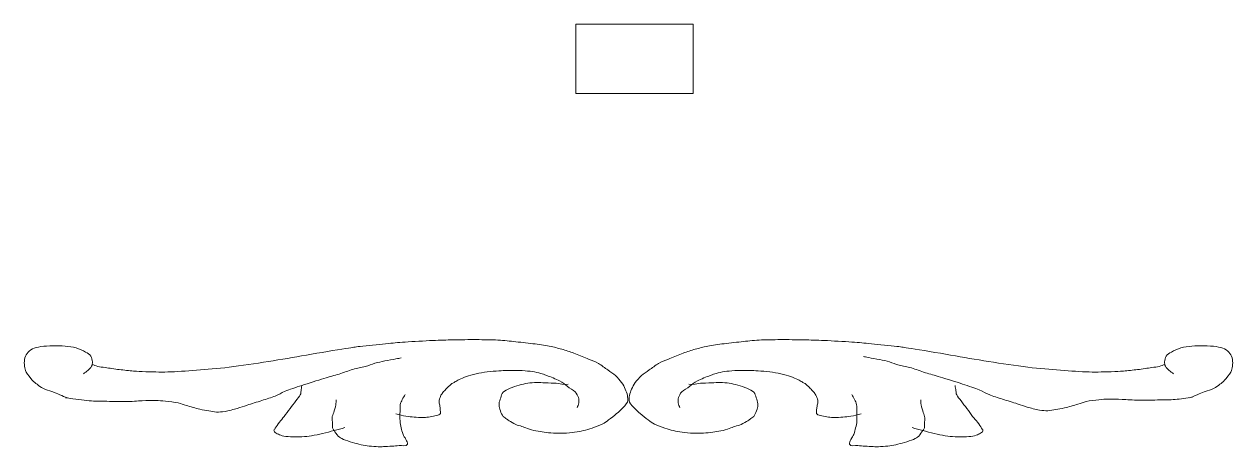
# Model space of a CAD drawing. Header units: millimetres. Extents: x -201 to 216, y -156 to 135.
# Drawn here: x -52.86 to -4.98, y -62.69 to -45.93 of the extents above; entities that cross this region are included whole.
import ezdxf

# ---------------------------------------------------------------- set-up
doc = ezdxf.new("R2010")
doc.units = ezdxf.units.MM
doc.header["$MEASUREMENT"] = 0
doc.layers.add('Camada 1', color=7, linetype='Continuous')

msp = doc.modelspace()

# ---------------------------------------------------------------- linework, layer by layer
at = {"layer": 'Camada 1', "color": 240, "lineweight": 9}
msp.add_lwpolyline([(-31.0019, -48.6843), (-26.3613, -48.6843), (-26.3613, -45.9343), (-31.0019, -45.9343), (-31.0019, -48.6843)], close=True, dxfattribs=at)
at = {"layer": 'Camada 1', "color": 250, "lineweight": 9}
for points, knots in [([(-50.5152, -59.7878), (-50.4559, -59.7448), (-50.3914, -59.7078), (-50.3372, -59.6589), (-50.3372, -59.6589), (-50.283, -59.61), (-50.2216, -59.5538), (-50.1915, -59.4957), (-50.1915, -59.4957), (-50.1613, -59.4375), (-50.1536, -59.383), (-50.159, -59.3152), (-50.159, -59.3152), (-50.1643, -59.2474), (-50.1766, -59.1579), (-50.2235, -59.0918), (-50.2235, -59.0918), (-50.2705, -59.0257), (-50.3358, -58.9835), (-50.4337, -58.9285), (-50.4337, -58.9285), (-50.5317, -58.8736), (-50.6682, -58.8047), (-50.8057, -58.7653), (-50.8057, -58.7653), (-50.9433, -58.7258), (-51.0876, -58.7095), (-51.2425, -58.6965), (-51.2425, -58.6965), (-51.3975, -58.6835), (-51.5685, -58.6851), (-51.7279, -58.6879), (-51.7279, -58.6879), (-51.8874, -58.6908), (-52.0599, -58.6933), (-52.1972, -58.7137), (-52.1972, -58.7137), (-52.3344, -58.7341), (-52.442, -58.7608), (-52.537, -58.8083), (-52.537, -58.8083), (-52.632, -58.8557), (-52.6955, -58.919), (-52.7475, -58.9887), (-52.7475, -58.9887), (-52.7995, -59.0584), (-52.8284, -59.1357), (-52.8447, -59.2207), (-52.8447, -59.2207), (-52.8611, -59.3056), (-52.8557, -59.4109), (-52.8449, -59.4957), (-52.8449, -59.4957), (-52.8342, -59.5803), (-52.8319, -59.6353), (-52.7804, -59.7276), (-52.7804, -59.7276), (-52.7289, -59.8199), (-52.6109, -59.9651), (-52.5379, -60.0456), (-52.5379, -60.0456), (-52.4649, -60.126), (-52.4167, -60.153), (-52.3439, -60.2088), (-52.3439, -60.2088), (-52.2711, -60.2646), (-52.2053, -60.3297), (-52.1013, -60.3807), (-52.1013, -60.3807), (-51.9974, -60.4315), (-51.8884, -60.4478), (-51.7293, -60.5096), (-51.7293, -60.5096), (-51.5702, -60.5714), (-51.3414, -60.6706), (-51.1475, -60.7512)], [0, 0, 0, 0, 0.05, 0.05, 0.05, 0.05, 0.1, 0.1, 0.1, 0.1, 0.15, 0.15, 0.15, 0.15, 0.2, 0.2, 0.2, 0.2, 0.25, 0.25, 0.25, 0.25, 0.3, 0.3, 0.3, 0.3, 0.35, 0.35, 0.35, 0.35, 0.4, 0.4, 0.4, 0.4, 0.45, 0.45, 0.45, 0.45, 0.5, 0.5, 0.5, 0.5, 0.55, 0.55, 0.55, 0.55, 0.6, 0.6, 0.6, 0.6, 0.65, 0.65, 0.65, 0.65, 0.7, 0.7, 0.7, 0.7, 0.75, 0.75, 0.75, 0.75, 0.8, 0.8, 0.8, 0.8, 0.85, 0.85, 0.85, 0.85, 0.9, 0.9, 0.9, 0.9, 1, 1, 1, 1]), ([(-31.3101, -60.2002), (-31.4124, -60.2407), (-31.7065, -60.1687), (-31.7793, -60.1658), (-31.7793, -60.1658), (-31.8521, -60.163), (-32.0867, -60.153), (-32.2162, -60.1486), (-32.2162, -60.1486), (-32.3456, -60.1444), (-32.4395, -60.1372), (-32.5559, -60.1401), (-32.5559, -60.1401), (-32.6724, -60.1429), (-32.7949, -60.1485), (-32.9119, -60.1658), (-32.9119, -60.1658), (-33.0289, -60.1832), (-33.1354, -60.2101), (-33.2518, -60.2432), (-33.2518, -60.2432), (-33.3681, -60.2762), (-33.5016, -60.3158), (-33.6078, -60.3635), (-33.6078, -60.3635), (-33.714, -60.4112), (-33.819, -60.4618), (-33.883, -60.5268), (-33.883, -60.5268), (-33.947, -60.5917), (-33.9532, -60.6656), (-33.9802, -60.7415), (-33.9802, -60.7415), (-34.0072, -60.8175), (-34.0396, -60.9058), (-34.0451, -60.9821), (-34.0451, -60.9821), (-34.0506, -61.0585), (-34.0344, -61.1209), (-34.0129, -61.1969), (-34.0129, -61.1969), (-33.9914, -61.273), (-33.9564, -61.3749), (-33.916, -61.4375), (-33.916, -61.4375), (-33.8756, -61.5002), (-33.818, -61.5329), (-33.7731, -61.5684), (-33.7731, -61.5684), (-33.7282, -61.604), (-33.7116, -61.6123), (-33.6474, -61.6504), (-33.6474, -61.6504), (-33.5832, -61.6886), (-33.4731, -61.7591), (-33.3879, -61.7971), (-33.3879, -61.7971), (-33.3027, -61.8353), (-33.2191, -61.8496), (-33.1406, -61.877), (-33.1406, -61.877), (-33.0622, -61.9044), (-33.0104, -61.9316), (-32.9176, -61.9612), (-32.9176, -61.9612), (-32.8249, -61.9907), (-32.6951, -62.0296), (-32.5851, -62.0537), (-32.5851, -62.0537), (-32.4751, -62.0779), (-32.3758, -62.0911), (-32.2607, -62.1056), (-32.2607, -62.1056), (-32.1457, -62.1199), (-32.0259, -62.1336), (-31.8958, -62.14), (-31.8958, -62.14), (-31.7656, -62.1465), (-31.6232, -62.1494), (-31.482, -62.1444), (-31.482, -62.1444), (-31.341, -62.1394), (-31.1824, -62.1265), (-31.0521, -62.1099), (-31.0521, -62.1099), (-30.9218, -62.0933), (-30.8186, -62.0726), (-30.7033, -62.0452), (-30.7033, -62.0452), (-30.588, -62.0177), (-30.4872, -61.9891), (-30.3626, -61.9459), (-30.3626, -61.9459), (-30.2379, -61.9026), (-30.0672, -61.8405), (-29.9568, -61.7862), (-29.9568, -61.7862), (-29.8465, -61.7319), (-29.8001, -61.6921), (-29.7053, -61.6222), (-29.7053, -61.6222), (-29.6105, -61.5524), (-29.474, -61.4396), (-29.3887, -61.3676), (-29.3887, -61.3676), (-29.3035, -61.2957), (-29.2648, -61.2665), (-29.194, -61.1907), (-29.194, -61.1907), (-29.1232, -61.1149), (-29.0037, -61.0059), (-28.9646, -60.9134), (-28.9646, -60.9134), (-28.9255, -60.8208), (-28.9509, -60.7318), (-28.9644, -60.647), (-28.9644, -60.647), (-28.9779, -60.5622), (-29.0074, -60.491), (-29.0451, -60.4064), (-29.0451, -60.4064), (-29.0829, -60.3218), (-29.1257, -60.2305), (-29.1905, -60.1401), (-29.1905, -60.1401), (-29.2554, -60.0496), (-29.341, -59.9485), (-29.433, -59.8651), (-29.433, -59.8651), (-29.525, -59.7817), (-29.6271, -59.7219), (-29.7403, -59.6417), (-29.7403, -59.6417), (-29.8535, -59.5615), (-29.9848, -59.456), (-30.1122, -59.384), (-30.1122, -59.384), (-30.2397, -59.3119), (-30.3494, -59.2765), (-30.5004, -59.2121), (-30.5004, -59.2121), (-30.6514, -59.1476), (-30.8507, -59.0603), (-31.018, -58.9973), (-31.018, -58.9973), (-31.1853, -58.9342), (-31.3412, -58.8813), (-31.5033, -58.834), (-31.5033, -58.834), (-31.6653, -58.7867), (-31.8021, -58.751), (-31.9886, -58.7137), (-31.9886, -58.7137), (-32.175, -58.6764), (-32.3874, -58.6421), (-32.6195, -58.6106), (-32.6195, -58.6106), (-32.8516, -58.5791), (-33.1345, -58.5505), (-33.3799, -58.5247), (-33.3799, -58.5247), (-33.6253, -58.4989), (-33.8296, -58.4703), (-34.0918, -58.456), (-34.0918, -58.456), (-34.3539, -58.4416), (-34.6552, -58.4402), (-34.9493, -58.4388), (-34.9493, -58.4388), (-35.2433, -58.4374), (-35.5667, -58.4416), (-35.8554, -58.4473), (-35.8554, -58.4473), (-36.1439, -58.4531), (-36.3623, -58.4588), (-36.6805, -58.4731), (-36.6805, -58.4731), (-36.9988, -58.4875), (-37.4544, -58.5118), (-37.7646, -58.5333), (-37.7646, -58.5333), (-38.0748, -58.5548), (-38.2447, -58.5734), (-38.5413, -58.602), (-38.5413, -58.602), (-38.838, -58.6307), (-39.28, -58.6736), (-39.5445, -58.7051), (-39.5445, -58.7051), (-39.809, -58.7366), (-39.7711, -58.7337), (-40.1271, -58.7911), (-40.1271, -58.7911), (-40.4831, -58.8483), (-41.1708, -58.9629), (-41.6805, -59.0488), (-41.6805, -59.0488), (-42.1903, -59.1347), (-42.6756, -59.2264), (-43.1854, -59.3066), (-43.1854, -59.3066), (-43.6953, -59.3868), (-44.2637, -59.4726), (-44.7389, -59.53), (-44.7389, -59.53), (-45.214, -59.5873), (-45.6287, -59.6188), (-46.0334, -59.6503), (-46.0334, -59.6503), (-46.438, -59.6818), (-46.8309, -59.709), (-47.166, -59.719), (-47.166, -59.719), (-47.5011, -59.729), (-47.813, -59.7161), (-48.0397, -59.7104), (-48.0397, -59.7104), (-48.2664, -59.7048), (-48.3496, -59.699), (-48.5251, -59.6846), (-48.5251, -59.6846), (-48.7005, -59.6703), (-48.9052, -59.6474), (-49.0913, -59.6246), (-49.0913, -59.6246), (-49.2774, -59.6016), (-49.4985, -59.5672), (-49.6414, -59.5472), (-49.6414, -59.5472), (-49.7843, -59.5272), (-49.8577, -59.5284), (-49.9488, -59.5042), (-49.9488, -59.5042), (-50.0398, -59.4801), (-50.0997, -59.4383), (-50.1752, -59.4054)], [0, 0, 0, 0, 0.0166667, 0.0166667, 0.0166667, 0.0166667, 0.0333333, 0.0333333, 0.0333333, 0.0333333, 0.05, 0.05, 0.05, 0.05, 0.0666667, 0.0666667, 0.0666667, 0.0666667, 0.0833333, 0.0833333, 0.0833333, 0.0833333, 0.1, 0.1, 0.1, 0.1, 0.1166667, 0.1166667, 0.1166667, 0.1166667, 0.1333333, 0.1333333, 0.1333333, 0.1333333, 0.15, 0.15, 0.15, 0.15, 0.1666667, 0.1666667, 0.1666667, 0.1666667, 0.1833333, 0.1833333, 0.1833333, 0.1833333, 0.2, 0.2, 0.2, 0.2, 0.2166667, 0.2166667, 0.2166667, 0.2166667, 0.2333333, 0.2333333, 0.2333333, 0.2333333, 0.25, 0.25, 0.25, 0.25, 0.2666667, 0.2666667, 0.2666667, 0.2666667, 0.2833333, 0.2833333, 0.2833333, 0.2833333, 0.3, 0.3, 0.3, 0.3, 0.3166667, 0.3166667, 0.3166667, 0.3166667, 0.3333333, 0.3333333, 0.3333333, 0.3333333, 0.35, 0.35, 0.35, 0.35, 0.3666667, 0.3666667, 0.3666667, 0.3666667, 0.3833333, 0.3833333, 0.3833333, 0.3833333, 0.4, 0.4, 0.4, 0.4, 0.4166667, 0.4166667, 0.4166667, 0.4166667, 0.4333333, 0.4333333, 0.4333333, 0.4333333, 0.45, 0.45, 0.45, 0.45, 0.4666667, 0.4666667, 0.4666667, 0.4666667, 0.4833333, 0.4833333, 0.4833333, 0.4833333, 0.5, 0.5, 0.5, 0.5, 0.5166667, 0.5166667, 0.5166667, 0.5166667, 0.5333333, 0.5333333, 0.5333333, 0.5333333, 0.55, 0.55, 0.55, 0.55, 0.5666667, 0.5666667, 0.5666667, 0.5666667, 0.5833333, 0.5833333, 0.5833333, 0.5833333, 0.6, 0.6, 0.6, 0.6, 0.6166667, 0.6166667, 0.6166667, 0.6166667, 0.6333333, 0.6333333, 0.6333333, 0.6333333, 0.65, 0.65, 0.65, 0.65, 0.6666667, 0.6666667, 0.6666667, 0.6666667, 0.6833333, 0.6833333, 0.6833333, 0.6833333, 0.7, 0.7, 0.7, 0.7, 0.7166667, 0.7166667, 0.7166667, 0.7166667, 0.7333333, 0.7333333, 0.7333333, 0.7333333, 0.75, 0.75, 0.75, 0.75, 0.7666667, 0.7666667, 0.7666667, 0.7666667, 0.7833333, 0.7833333, 0.7833333, 0.7833333, 0.8, 0.8, 0.8, 0.8, 0.8166667, 0.8166667, 0.8166667, 0.8166667, 0.8333333, 0.8333333, 0.8333333, 0.8333333, 0.85, 0.85, 0.85, 0.85, 0.8666667, 0.8666667, 0.8666667, 0.8666667, 0.8833333, 0.8833333, 0.8833333, 0.8833333, 0.9, 0.9, 0.9, 0.9, 0.9166667, 0.9166667, 0.9166667, 0.9166667, 0.9333333, 0.9333333, 0.9333333, 0.9333333, 0.95, 0.95, 0.95, 0.95, 0.9666667, 0.9666667, 0.9666667, 0.9666667, 1, 1, 1, 1]), ([(-26.5294, -60.2002), (-26.4272, -60.2407), (-26.133, -60.1687), (-26.0601, -60.1658), (-26.0601, -60.1658), (-25.9873, -60.163), (-25.7527, -60.153), (-25.6233, -60.1486), (-25.6233, -60.1486), (-25.4938, -60.1444), (-25.3999, -60.1372), (-25.2835, -60.1401), (-25.2835, -60.1401), (-25.1671, -60.1429), (-25.0446, -60.1485), (-24.9275, -60.1658), (-24.9275, -60.1658), (-24.8106, -60.1832), (-24.7041, -60.2101), (-24.5878, -60.2432), (-24.5878, -60.2432), (-24.4716, -60.2762), (-24.3381, -60.3158), (-24.232, -60.3635), (-24.232, -60.3635), (-24.1259, -60.4112), (-24.0209, -60.4618), (-23.957, -60.5268), (-23.957, -60.5268), (-23.8931, -60.5917), (-23.887, -60.6656), (-23.8601, -60.7415), (-23.8601, -60.7415), (-23.8332, -60.8175), (-23.8009, -60.9058), (-23.7956, -60.9821), (-23.7956, -60.9821), (-23.7903, -61.0585), (-23.8065, -61.1209), (-23.8281, -61.1969), (-23.8281, -61.1969), (-23.8497, -61.273), (-23.8849, -61.3749), (-23.9254, -61.4375), (-23.9254, -61.4375), (-23.9659, -61.5002), (-24.0235, -61.5329), (-24.0685, -61.5684), (-24.0685, -61.5684), (-24.1134, -61.604), (-24.13, -61.6123), (-24.1943, -61.6504), (-24.1943, -61.6504), (-24.2586, -61.6886), (-24.3687, -61.7591), (-24.454, -61.7971), (-24.454, -61.7971), (-24.5392, -61.8353), (-24.6229, -61.8496), (-24.7014, -61.877), (-24.7014, -61.877), (-24.7799, -61.9044), (-24.8317, -61.9316), (-24.9245, -61.9612), (-24.9245, -61.9612), (-25.0173, -61.9907), (-25.1472, -62.0296), (-25.2572, -62.0537), (-25.2572, -62.0537), (-25.3672, -62.0779), (-25.4666, -62.0911), (-25.5816, -62.1056), (-25.5816, -62.1056), (-25.6967, -62.1199), (-25.8165, -62.1336), (-25.9467, -62.14), (-25.9467, -62.14), (-26.0769, -62.1465), (-26.2193, -62.1494), (-26.3604, -62.1444), (-26.3604, -62.1444), (-26.5015, -62.1394), (-26.66, -62.1265), (-26.7903, -62.1099), (-26.7903, -62.1099), (-26.9206, -62.0933), (-27.0237, -62.0726), (-27.139, -62.0452), (-27.139, -62.0452), (-27.2543, -62.0177), (-27.355, -61.9891), (-27.4796, -61.9459), (-27.4796, -61.9459), (-27.6042, -61.9026), (-27.7748, -61.8405), (-27.8851, -61.7862), (-27.8851, -61.7862), (-27.9954, -61.7319), (-28.0417, -61.6921), (-28.1364, -61.6222), (-28.1364, -61.6222), (-28.231, -61.5524), (-28.3674, -61.4396), (-28.4525, -61.3676), (-28.4525, -61.3676), (-28.5377, -61.2957), (-28.5764, -61.2665), (-28.647, -61.1907), (-28.647, -61.1907), (-28.7177, -61.1149), (-28.8371, -61.0059), (-28.876, -60.9134), (-28.876, -60.9134), (-28.9149, -60.8208), (-28.8894, -60.7318), (-28.8758, -60.647), (-28.8758, -60.647), (-28.8622, -60.5622), (-28.8326, -60.491), (-28.7947, -60.4064), (-28.7947, -60.4064), (-28.7569, -60.3218), (-28.7139, -60.2305), (-28.6489, -60.1401), (-28.6489, -60.1401), (-28.5839, -60.0496), (-28.4981, -59.9485), (-28.406, -59.8651), (-28.406, -59.8651), (-28.3139, -59.7817), (-28.2117, -59.7219), (-28.0984, -59.6417), (-28.0984, -59.6417), (-27.9851, -59.5615), (-27.8536, -59.456), (-27.7261, -59.384), (-27.7261, -59.384), (-27.5985, -59.3119), (-27.4887, -59.2765), (-27.3376, -59.2121), (-27.3376, -59.2121), (-27.1866, -59.1476), (-26.9872, -59.0603), (-26.8197, -58.9973), (-26.8197, -58.9973), (-26.6523, -58.9342), (-26.4963, -58.8813), (-26.3342, -58.834), (-26.3342, -58.834), (-26.1721, -58.7867), (-26.0352, -58.751), (-25.8487, -58.7137), (-25.8487, -58.7137), (-25.6622, -58.6764), (-25.4498, -58.6421), (-25.2176, -58.6106), (-25.2176, -58.6106), (-24.9855, -58.5791), (-24.7025, -58.5505), (-24.4571, -58.5247), (-24.4571, -58.5247), (-24.2117, -58.4989), (-24.0074, -58.4703), (-23.7452, -58.456), (-23.7452, -58.456), (-23.4829, -58.4416), (-23.1816, -58.4402), (-22.8876, -58.4388), (-22.8876, -58.4388), (-22.5936, -58.4374), (-22.2701, -58.4416), (-21.9815, -58.4473), (-21.9815, -58.4473), (-21.6929, -58.4531), (-21.4746, -58.4588), (-21.1564, -58.4731), (-21.1564, -58.4731), (-20.8381, -58.4875), (-20.3826, -58.5118), (-20.0724, -58.5333), (-20.0724, -58.5333), (-19.7622, -58.5548), (-19.5924, -58.5734), (-19.2958, -58.602), (-19.2958, -58.602), (-18.9992, -58.6307), (-18.5572, -58.6736), (-18.2927, -58.7051), (-18.2927, -58.7051), (-18.0283, -58.7366), (-18.0662, -58.7337), (-17.7103, -58.7911), (-17.7103, -58.7911), (-17.3544, -58.8483), (-16.6668, -58.9629), (-16.1572, -59.0488), (-16.1572, -59.0488), (-15.6477, -59.1347), (-15.1624, -59.2264), (-14.6527, -59.3066), (-14.6527, -59.3066), (-14.143, -59.3868), (-13.5747, -59.4726), (-13.0996, -59.53), (-13.0996, -59.53), (-12.6246, -59.5873), (-12.2099, -59.6188), (-11.8053, -59.6503), (-11.8053, -59.6503), (-11.4007, -59.6818), (-11.0079, -59.709), (-10.6728, -59.719), (-10.6728, -59.719), (-10.3377, -59.729), (-10.0257, -59.7161), (-9.7991, -59.7104), (-9.7991, -59.7104), (-9.5724, -59.7048), (-9.4892, -59.699), (-9.3137, -59.6846), (-9.3137, -59.6846), (-9.1382, -59.6703), (-8.9335, -59.6474), (-8.7473, -59.6246), (-8.7473, -59.6246), (-8.5612, -59.6016), (-8.3401, -59.5672), (-8.1972, -59.5472), (-8.1972, -59.5472), (-8.0542, -59.5272), (-7.9808, -59.5284), (-7.8897, -59.5042), (-7.8897, -59.5042), (-7.7986, -59.4801), (-7.7386, -59.4383), (-7.6631, -59.4054)], [0, 0, 0, 0, 0.0166667, 0.0166667, 0.0166667, 0.0166667, 0.0333333, 0.0333333, 0.0333333, 0.0333333, 0.05, 0.05, 0.05, 0.05, 0.0666667, 0.0666667, 0.0666667, 0.0666667, 0.0833333, 0.0833333, 0.0833333, 0.0833333, 0.1, 0.1, 0.1, 0.1, 0.1166667, 0.1166667, 0.1166667, 0.1166667, 0.1333333, 0.1333333, 0.1333333, 0.1333333, 0.15, 0.15, 0.15, 0.15, 0.1666667, 0.1666667, 0.1666667, 0.1666667, 0.1833333, 0.1833333, 0.1833333, 0.1833333, 0.2, 0.2, 0.2, 0.2, 0.2166667, 0.2166667, 0.2166667, 0.2166667, 0.2333333, 0.2333333, 0.2333333, 0.2333333, 0.25, 0.25, 0.25, 0.25, 0.2666667, 0.2666667, 0.2666667, 0.2666667, 0.2833333, 0.2833333, 0.2833333, 0.2833333, 0.3, 0.3, 0.3, 0.3, 0.3166667, 0.3166667, 0.3166667, 0.3166667, 0.3333333, 0.3333333, 0.3333333, 0.3333333, 0.35, 0.35, 0.35, 0.35, 0.3666667, 0.3666667, 0.3666667, 0.3666667, 0.3833333, 0.3833333, 0.3833333, 0.3833333, 0.4, 0.4, 0.4, 0.4, 0.4166667, 0.4166667, 0.4166667, 0.4166667, 0.4333333, 0.4333333, 0.4333333, 0.4333333, 0.45, 0.45, 0.45, 0.45, 0.4666667, 0.4666667, 0.4666667, 0.4666667, 0.4833333, 0.4833333, 0.4833333, 0.4833333, 0.5, 0.5, 0.5, 0.5, 0.5166667, 0.5166667, 0.5166667, 0.5166667, 0.5333333, 0.5333333, 0.5333333, 0.5333333, 0.55, 0.55, 0.55, 0.55, 0.5666667, 0.5666667, 0.5666667, 0.5666667, 0.5833333, 0.5833333, 0.5833333, 0.5833333, 0.6, 0.6, 0.6, 0.6, 0.6166667, 0.6166667, 0.6166667, 0.6166667, 0.6333333, 0.6333333, 0.6333333, 0.6333333, 0.65, 0.65, 0.65, 0.65, 0.6666667, 0.6666667, 0.6666667, 0.6666667, 0.6833333, 0.6833333, 0.6833333, 0.6833333, 0.7, 0.7, 0.7, 0.7, 0.7166667, 0.7166667, 0.7166667, 0.7166667, 0.7333333, 0.7333333, 0.7333333, 0.7333333, 0.75, 0.75, 0.75, 0.75, 0.7666667, 0.7666667, 0.7666667, 0.7666667, 0.7833333, 0.7833333, 0.7833333, 0.7833333, 0.8, 0.8, 0.8, 0.8, 0.8166667, 0.8166667, 0.8166667, 0.8166667, 0.8333333, 0.8333333, 0.8333333, 0.8333333, 0.85, 0.85, 0.85, 0.85, 0.8666667, 0.8666667, 0.8666667, 0.8666667, 0.8833333, 0.8833333, 0.8833333, 0.8833333, 0.9, 0.9, 0.9, 0.9, 0.9166667, 0.9166667, 0.9166667, 0.9166667, 0.9333333, 0.9333333, 0.9333333, 0.9333333, 0.95, 0.95, 0.95, 0.95, 0.9666667, 0.9666667, 0.9666667, 0.9666667, 1, 1, 1, 1]), ([(-7.3236, -59.7878), (-7.3829, -59.7448), (-7.4474, -59.7078), (-7.5015, -59.6589), (-7.5015, -59.6589), (-7.5556, -59.61), (-7.6169, -59.5538), (-7.647, -59.4957), (-7.647, -59.4957), (-7.6771, -59.4375), (-7.6847, -59.383), (-7.6792, -59.3152), (-7.6792, -59.3152), (-7.6738, -59.2474), (-7.6614, -59.1579), (-7.6144, -59.0918), (-7.6144, -59.0918), (-7.5673, -59.0257), (-7.5019, -58.9835), (-7.4039, -58.9285), (-7.4039, -58.9285), (-7.3058, -58.8736), (-7.1692, -58.8047), (-7.0316, -58.7653), (-7.0316, -58.7653), (-6.894, -58.7258), (-6.7497, -58.7095), (-6.5947, -58.6965), (-6.5947, -58.6965), (-6.4397, -58.6835), (-6.2688, -58.6851), (-6.1093, -58.6879), (-6.1093, -58.6879), (-5.9499, -58.6908), (-5.7773, -58.6933), (-5.6401, -58.7137), (-5.6401, -58.7137), (-5.5029, -58.7341), (-5.3954, -58.7608), (-5.3004, -58.8083), (-5.3004, -58.8083), (-5.2054, -58.8557), (-5.1421, -58.919), (-5.0902, -58.9887), (-5.0902, -58.9887), (-5.0383, -59.0584), (-5.0095, -59.1357), (-4.9933, -59.2207), (-4.9933, -59.2207), (-4.9771, -59.3056), (-4.9827, -59.4109), (-4.9935, -59.4957), (-4.9935, -59.4957), (-5.0044, -59.5803), (-5.0068, -59.6353), (-5.0584, -59.7276), (-5.0584, -59.7276), (-5.1101, -59.8199), (-5.2282, -59.9651), (-5.3013, -60.0456), (-5.3013, -60.0456), (-5.3744, -60.126), (-5.4227, -60.153), (-5.4956, -60.2088), (-5.4956, -60.2088), (-5.5685, -60.2646), (-5.6344, -60.3297), (-5.7384, -60.3807), (-5.7384, -60.3807), (-5.8425, -60.4315), (-5.9515, -60.4478), (-6.1107, -60.5096), (-6.1107, -60.5096), (-6.2699, -60.5714), (-6.4988, -60.6706), (-6.6928, -60.7512)], [0, 0, 0, 0, 0.05, 0.05, 0.05, 0.05, 0.1, 0.1, 0.1, 0.1, 0.15, 0.15, 0.15, 0.15, 0.2, 0.2, 0.2, 0.2, 0.25, 0.25, 0.25, 0.25, 0.3, 0.3, 0.3, 0.3, 0.35, 0.35, 0.35, 0.35, 0.4, 0.4, 0.4, 0.4, 0.45, 0.45, 0.45, 0.45, 0.5, 0.5, 0.5, 0.5, 0.55, 0.55, 0.55, 0.55, 0.6, 0.6, 0.6, 0.6, 0.65, 0.65, 0.65, 0.65, 0.7, 0.7, 0.7, 0.7, 0.75, 0.75, 0.75, 0.75, 0.8, 0.8, 0.8, 0.8, 0.85, 0.85, 0.85, 0.85, 0.9, 0.9, 0.9, 0.9, 1, 1, 1, 1]), ([(-51.2291, -60.741), (-51.2023, -60.7442), (-51.1751, -60.7476), (-51.1475, -60.7512), (-51.1475, -60.7512), (-50.8613, -60.7884), (-50.5319, -60.842), (-50.2855, -60.8636), (-50.2855, -60.8636), (-50.039, -60.8851), (-49.9144, -60.8751), (-49.6748, -60.8799), (-49.6748, -60.8799), (-49.4351, -60.8849), (-49.0965, -60.8957), (-48.8474, -60.8929), (-48.8474, -60.8929), (-48.5983, -60.8901), (-48.3797, -60.8699), (-48.1823, -60.8627), (-48.1823, -60.8627), (-47.9849, -60.8555), (-47.8178, -60.8476), (-47.6632, -60.8497), (-47.6632, -60.8497), (-47.5086, -60.8519), (-47.4079, -60.8598), (-47.2576, -60.8756), (-47.2576, -60.8756), (-47.1072, -60.8915), (-46.9019, -60.9157), (-46.7628, -60.9447), (-46.7628, -60.9447), (-46.6238, -60.9737), (-46.5734, -61.0062), (-46.4304, -61.0482), (-46.4304, -61.0482), (-46.2874, -61.0903), (-46.0523, -61.1606), (-45.9051, -61.1969), (-45.9051, -61.1969), (-45.7579, -61.2333), (-45.6598, -61.2471), (-45.5492, -61.2657), (-45.5492, -61.2657), (-45.4385, -61.2843), (-45.3518, -61.3057), (-45.2418, -61.3086), (-45.2418, -61.3086), (-45.1318, -61.3115), (-45.0409, -61.3075), (-44.902, -61.2829), (-44.902, -61.2829), (-44.7631, -61.2583), (-44.5624, -61.2042), (-44.4165, -61.1625), (-44.4165, -61.1625), (-44.2706, -61.121), (-44.1899, -61.0852), (-44.0281, -61.0337), (-44.0281, -61.0337), (-43.8663, -60.9821), (-43.6316, -60.9134), (-43.4455, -60.8532), (-43.4455, -60.8532), (-43.2594, -60.7931), (-43.0657, -60.7346), (-42.9114, -60.6728), (-42.9114, -60.6728), (-42.7571, -60.611), (-42.6988, -60.5542), (-42.523, -60.4838), (-42.523, -60.4838), (-42.3471, -60.4134), (-42.1157, -60.3363), (-41.8594, -60.2518), (-41.8594, -60.2518), (-41.6031, -60.1672), (-41.2309, -60.0513), (-40.9855, -59.9768), (-40.9855, -59.9768), (-40.74, -59.9024), (-40.5784, -59.8651), (-40.3867, -59.805), (-40.3867, -59.805), (-40.1951, -59.7448), (-40.0097, -59.6662), (-39.8364, -59.6159), (-39.8364, -59.6159), (-39.6633, -59.5657), (-39.497, -59.5444), (-39.351, -59.5042), (-39.351, -59.5042), (-39.205, -59.464), (-39.0923, -59.4126), (-38.9626, -59.3753), (-38.9626, -59.3753), (-38.8328, -59.338), (-38.7119, -59.3095), (-38.5742, -59.2808), (-38.5742, -59.2808), (-38.4365, -59.2522), (-38.2451, -59.2236), (-38.1373, -59.2035), (-38.1373, -59.2035), (-38.0294, -59.1834), (-37.997, -59.1749), (-37.9269, -59.1606)], [0, 0, 0, 0, 0.0357143, 0.0357143, 0.0357143, 0.0357143, 0.0714286, 0.0714286, 0.0714286, 0.0714286, 0.1071429, 0.1071429, 0.1071429, 0.1071429, 0.1428571, 0.1428571, 0.1428571, 0.1428571, 0.1785714, 0.1785714, 0.1785714, 0.1785714, 0.2142857, 0.2142857, 0.2142857, 0.2142857, 0.25, 0.25, 0.25, 0.25, 0.2857143, 0.2857143, 0.2857143, 0.2857143, 0.3214286, 0.3214286, 0.3214286, 0.3214286, 0.3571429, 0.3571429, 0.3571429, 0.3571429, 0.3928571, 0.3928571, 0.3928571, 0.3928571, 0.4285714, 0.4285714, 0.4285714, 0.4285714, 0.4642857, 0.4642857, 0.4642857, 0.4642857, 0.5, 0.5, 0.5, 0.5, 0.5357143, 0.5357143, 0.5357143, 0.5357143, 0.5714286, 0.5714286, 0.5714286, 0.5714286, 0.6071429, 0.6071429, 0.6071429, 0.6071429, 0.6428571, 0.6428571, 0.6428571, 0.6428571, 0.6785714, 0.6785714, 0.6785714, 0.6785714, 0.7142857, 0.7142857, 0.7142857, 0.7142857, 0.75, 0.75, 0.75, 0.75, 0.7857143, 0.7857143, 0.7857143, 0.7857143, 0.8214286, 0.8214286, 0.8214286, 0.8214286, 0.8571429, 0.8571429, 0.8571429, 0.8571429, 0.8928571, 0.8928571, 0.8928571, 0.8928571, 0.9285714, 0.9285714, 0.9285714, 0.9285714, 1, 1, 1, 1]), ([(-6.5703, -60.7215), (-6.8096, -60.755), (-7.0608, -60.7928), (-7.2585, -60.8101), (-7.2585, -60.8101), (-7.505, -60.8316), (-7.6296, -60.8216), (-7.8693, -60.8266), (-7.8693, -60.8266), (-8.1089, -60.8314), (-8.4475, -60.8424), (-8.6966, -60.8395), (-8.6966, -60.8395), (-8.9457, -60.8367), (-9.1643, -60.8165), (-9.3617, -60.8094), (-9.3617, -60.8094), (-9.5591, -60.8021), (-9.7262, -60.7942), (-9.8808, -60.7963), (-9.8808, -60.7963), (-10.0354, -60.7985), (-10.136, -60.8064), (-10.2864, -60.8222), (-10.2864, -60.8222), (-10.4368, -60.8381), (-10.6421, -60.8623), (-10.7813, -60.8913), (-10.7813, -60.8913), (-10.9204, -60.9204), (-10.9708, -60.9529), (-11.1139, -60.9949), (-11.1139, -60.9949), (-11.257, -61.0369), (-11.4922, -61.1072), (-11.6394, -61.1436), (-11.6394, -61.1436), (-11.7866, -61.1799), (-11.8847, -61.1937), (-11.9954, -61.2123), (-11.9954, -61.2123), (-12.1061, -61.2309), (-12.1928, -61.2523), (-12.3029, -61.2553), (-12.3029, -61.2553), (-12.4129, -61.2582), (-12.5037, -61.2541), (-12.6426, -61.2294), (-12.6426, -61.2294), (-12.7815, -61.2048), (-12.9821, -61.1508), (-13.1279, -61.1092), (-13.1279, -61.1092), (-13.2738, -61.0675), (-13.3544, -61.0319), (-13.5162, -60.9803), (-13.5162, -60.9803), (-13.6779, -60.9288), (-13.9125, -60.86), (-14.0985, -60.7998), (-14.0985, -60.7998), (-14.2845, -60.7397), (-14.4781, -60.6812), (-14.6323, -60.6194), (-14.6323, -60.6194), (-14.7865, -60.5576), (-14.8447, -60.5008), (-15.0205, -60.4304), (-15.0205, -60.4304), (-15.1962, -60.36), (-15.4275, -60.2829), (-15.6837, -60.1984), (-15.6837, -60.1984), (-15.9398, -60.1139), (-16.3118, -59.9979), (-16.5572, -59.9235), (-16.5572, -59.9235), (-16.8025, -59.849), (-16.9641, -59.8118), (-17.1557, -59.7516), (-17.1557, -59.7516), (-17.3472, -59.6914), (-17.5326, -59.6129), (-17.7057, -59.5625), (-17.7057, -59.5625), (-17.8788, -59.5123), (-18.045, -59.491), (-18.191, -59.4508), (-18.191, -59.4508), (-18.337, -59.4106), (-18.4495, -59.3592), (-18.5792, -59.3219), (-18.5792, -59.3219), (-18.7089, -59.2846), (-18.8298, -59.2561), (-18.9674, -59.2274), (-18.9674, -59.2274), (-19.1051, -59.1988), (-19.2964, -59.1702), (-19.4042, -59.1501), (-19.4042, -59.1501), (-19.5121, -59.1301), (-19.5444, -59.1215), (-19.6145, -59.1071)], [0, 0, 0, 0, 0.037037, 0.037037, 0.037037, 0.037037, 0.0740741, 0.0740741, 0.0740741, 0.0740741, 0.1111111, 0.1111111, 0.1111111, 0.1111111, 0.1481481, 0.1481481, 0.1481481, 0.1481481, 0.1851852, 0.1851852, 0.1851852, 0.1851852, 0.2222222, 0.2222222, 0.2222222, 0.2222222, 0.2592593, 0.2592593, 0.2592593, 0.2592593, 0.2962963, 0.2962963, 0.2962963, 0.2962963, 0.3333333, 0.3333333, 0.3333333, 0.3333333, 0.3703704, 0.3703704, 0.3703704, 0.3703704, 0.4074074, 0.4074074, 0.4074074, 0.4074074, 0.4444444, 0.4444444, 0.4444444, 0.4444444, 0.4814815, 0.4814815, 0.4814815, 0.4814815, 0.5185185, 0.5185185, 0.5185185, 0.5185185, 0.5555556, 0.5555556, 0.5555556, 0.5555556, 0.5925926, 0.5925926, 0.5925926, 0.5925926, 0.6296296, 0.6296296, 0.6296296, 0.6296296, 0.6666667, 0.6666667, 0.6666667, 0.6666667, 0.7037037, 0.7037037, 0.7037037, 0.7037037, 0.7407407, 0.7407407, 0.7407407, 0.7407407, 0.7777778, 0.7777778, 0.7777778, 0.7777778, 0.8148148, 0.8148148, 0.8148148, 0.8148148, 0.8518519, 0.8518519, 0.8518519, 0.8518519, 0.8888889, 0.8888889, 0.8888889, 0.8888889, 0.9259259, 0.9259259, 0.9259259, 0.9259259, 1, 1, 1, 1]), ([(-38.1389, -61.3774), (-38.0041, -61.4089), (-37.8565, -61.4503), (-37.7345, -61.4719), (-37.7345, -61.4719), (-37.6125, -61.4935), (-37.5189, -61.4977), (-37.4109, -61.5063), (-37.4109, -61.5063), (-37.303, -61.5148), (-37.1823, -61.5235), (-37.0873, -61.5235), (-37.0873, -61.5235), (-36.9923, -61.5235), (-36.9287, -61.5177), (-36.8446, -61.5063), (-36.8446, -61.5063), (-36.7605, -61.4947), (-36.6615, -61.4734), (-36.5857, -61.4547), (-36.5857, -61.4547), (-36.5099, -61.4361), (-36.4312, -61.4335), (-36.3915, -61.3946), (-36.3915, -61.3946), (-36.3518, -61.3556), (-36.3752, -61.3002), (-36.3752, -61.2485), (-36.3752, -61.2485), (-36.3752, -61.1969), (-36.3832, -61.1425), (-36.3913, -61.0852), (-36.3913, -61.0852), (-36.3993, -61.028), (-36.4267, -60.9714), (-36.4235, -60.9048), (-36.4235, -60.9048), (-36.4203, -60.8382), (-36.3895, -60.7394), (-36.3721, -60.6881), (-36.3721, -60.6881), (-36.3547, -60.6367), (-36.3457, -60.6345), (-36.3193, -60.5974), (-36.3193, -60.5974), (-36.2929, -60.5603), (-36.2523, -60.5087), (-36.2137, -60.4658), (-36.2137, -60.4658), (-36.1752, -60.423), (-36.1373, -60.3877), (-36.0879, -60.3407), (-36.0879, -60.3407), (-36.0385, -60.2935), (-35.9664, -60.2211), (-35.9175, -60.1831), (-35.9175, -60.1831), (-35.8685, -60.1451), (-35.8444, -60.141), (-35.7957, -60.1141), (-35.7957, -60.1141), (-35.747, -60.0871), (-35.7011, -60.0568), (-35.6254, -60.0211), (-35.6254, -60.0211), (-35.5495, -59.9855), (-35.4528, -59.938), (-35.3414, -59.9004), (-35.3414, -59.9004), (-35.23, -59.8628), (-35.0983, -59.8278), (-34.9601, -59.7968), (-34.9601, -59.7968), (-34.8218, -59.7658), (-34.6646, -59.7342), (-34.5139, -59.7148), (-34.5139, -59.7148), (-34.3631, -59.6953), (-34.1975, -59.6896), (-34.0596, -59.6803), (-34.0596, -59.6803), (-33.9217, -59.6709), (-33.8422, -59.6608), (-33.6865, -59.6587), (-33.6865, -59.6587), (-33.5307, -59.6566), (-33.2867, -59.6594), (-33.1268, -59.6673), (-33.1268, -59.6673), (-32.9668, -59.6753), (-32.8516, -59.6881), (-32.7294, -59.7062), (-32.7294, -59.7062), (-32.6072, -59.7242), (-32.4933, -59.7491), (-32.3969, -59.7752), (-32.3969, -59.7752), (-32.3004, -59.8013), (-32.2782, -59.8121), (-32.1536, -59.8615), (-32.1536, -59.8615), (-32.029, -59.9109), (-31.7855, -59.9997), (-31.6498, -60.0713), (-31.6498, -60.0713), (-31.5141, -60.143), (-31.4489, -60.2146), (-31.3464, -60.2877), (-31.3464, -60.2877), (-31.244, -60.3607), (-31.1097, -60.4343), (-31.0353, -60.5096), (-31.0353, -60.5096), (-30.9609, -60.5848), (-30.9304, -60.6593), (-30.906, -60.733), (-30.906, -60.733), (-30.8816, -60.8066), (-30.8818, -60.8801), (-30.89, -60.9478), (-30.89, -60.9478), (-30.8982, -61.0155), (-30.9333, -61.0738), (-30.9549, -61.1368)], [0, 0, 0, 0, 0.03125, 0.03125, 0.03125, 0.03125, 0.0625, 0.0625, 0.0625, 0.0625, 0.09375, 0.09375, 0.09375, 0.09375, 0.125, 0.125, 0.125, 0.125, 0.15625, 0.15625, 0.15625, 0.15625, 0.1875, 0.1875, 0.1875, 0.1875, 0.21875, 0.21875, 0.21875, 0.21875, 0.25, 0.25, 0.25, 0.25, 0.28125, 0.28125, 0.28125, 0.28125, 0.3125, 0.3125, 0.3125, 0.3125, 0.34375, 0.34375, 0.34375, 0.34375, 0.375, 0.375, 0.375, 0.375, 0.40625, 0.40625, 0.40625, 0.40625, 0.4375, 0.4375, 0.4375, 0.4375, 0.46875, 0.46875, 0.46875, 0.46875, 0.5, 0.5, 0.5, 0.5, 0.53125, 0.53125, 0.53125, 0.53125, 0.5625, 0.5625, 0.5625, 0.5625, 0.59375, 0.59375, 0.59375, 0.59375, 0.625, 0.625, 0.625, 0.625, 0.65625, 0.65625, 0.65625, 0.65625, 0.6875, 0.6875, 0.6875, 0.6875, 0.71875, 0.71875, 0.71875, 0.71875, 0.75, 0.75, 0.75, 0.75, 0.78125, 0.78125, 0.78125, 0.78125, 0.8125, 0.8125, 0.8125, 0.8125, 0.84375, 0.84375, 0.84375, 0.84375, 0.875, 0.875, 0.875, 0.875, 0.90625, 0.90625, 0.90625, 0.90625, 0.9375, 0.9375, 0.9375, 0.9375, 1, 1, 1, 1]), ([(-19.7024, -61.3774), (-19.8372, -61.4089), (-19.9849, -61.4503), (-20.1069, -61.4719), (-20.1069, -61.4719), (-20.229, -61.4935), (-20.3226, -61.4977), (-20.4306, -61.5063), (-20.4306, -61.5063), (-20.5385, -61.5148), (-20.6592, -61.5235), (-20.7542, -61.5235), (-20.7542, -61.5235), (-20.8492, -61.5235), (-20.9128, -61.5177), (-20.9969, -61.5063), (-20.9969, -61.5063), (-21.081, -61.4947), (-21.18, -61.4734), (-21.2557, -61.4547), (-21.2557, -61.4547), (-21.3315, -61.4361), (-21.4102, -61.4335), (-21.4498, -61.3946), (-21.4498, -61.3946), (-21.4895, -61.3556), (-21.4659, -61.3002), (-21.4659, -61.2485), (-21.4659, -61.2485), (-21.4658, -61.1969), (-21.4577, -61.1425), (-21.4496, -61.0852), (-21.4496, -61.0852), (-21.4414, -61.028), (-21.414, -60.9714), (-21.4171, -60.9048), (-21.4171, -60.9048), (-21.4202, -60.8382), (-21.4508, -60.7394), (-21.4681, -60.6881), (-21.4681, -60.6881), (-21.4855, -60.6367), (-21.4945, -60.6345), (-21.5208, -60.5974), (-21.5208, -60.5974), (-21.5472, -60.5603), (-21.5877, -60.5087), (-21.6262, -60.4658), (-21.6262, -60.4658), (-21.6647, -60.423), (-21.7025, -60.3877), (-21.7518, -60.3407), (-21.7518, -60.3407), (-21.8011, -60.2935), (-21.8731, -60.2211), (-21.922, -60.1831), (-21.922, -60.1831), (-21.9709, -60.1451), (-21.995, -60.141), (-22.0437, -60.1141), (-22.0437, -60.1141), (-22.0923, -60.0871), (-22.1381, -60.0568), (-22.2139, -60.0211), (-22.2139, -60.0211), (-22.2897, -59.9855), (-22.3863, -59.938), (-22.4977, -59.9004), (-22.4977, -59.9004), (-22.609, -59.8628), (-22.7407, -59.8278), (-22.8789, -59.7968), (-22.8789, -59.7968), (-23.017, -59.7658), (-23.1742, -59.7342), (-23.3249, -59.7148), (-23.3249, -59.7148), (-23.4757, -59.6953), (-23.6413, -59.6896), (-23.7791, -59.6803), (-23.7791, -59.6803), (-23.917, -59.6709), (-23.9964, -59.6608), (-24.1522, -59.6587), (-24.1522, -59.6587), (-24.308, -59.6566), (-24.552, -59.6594), (-24.7119, -59.6673), (-24.7119, -59.6673), (-24.8719, -59.6753), (-24.9872, -59.6881), (-25.1094, -59.7062), (-25.1094, -59.7062), (-25.2317, -59.7242), (-25.3455, -59.7491), (-25.442, -59.7752), (-25.442, -59.7752), (-25.5385, -59.8013), (-25.5608, -59.8121), (-25.6854, -59.8615), (-25.6854, -59.8615), (-25.8101, -59.9109), (-26.0537, -59.9997), (-26.1895, -60.0713), (-26.1895, -60.0713), (-26.3253, -60.143), (-26.3907, -60.2146), (-26.4932, -60.2877), (-26.4932, -60.2877), (-26.5957, -60.3607), (-26.7301, -60.4343), (-26.8047, -60.5096), (-26.8047, -60.5096), (-26.8792, -60.5848), (-26.9098, -60.6593), (-26.9343, -60.733), (-26.9343, -60.733), (-26.9588, -60.8066), (-26.9587, -60.8801), (-26.9506, -60.9478), (-26.9506, -60.9478), (-26.9425, -61.0155), (-26.9076, -61.0738), (-26.886, -61.1368)], [0, 0, 0, 0, 0.03125, 0.03125, 0.03125, 0.03125, 0.0625, 0.0625, 0.0625, 0.0625, 0.09375, 0.09375, 0.09375, 0.09375, 0.125, 0.125, 0.125, 0.125, 0.15625, 0.15625, 0.15625, 0.15625, 0.1875, 0.1875, 0.1875, 0.1875, 0.21875, 0.21875, 0.21875, 0.21875, 0.25, 0.25, 0.25, 0.25, 0.28125, 0.28125, 0.28125, 0.28125, 0.3125, 0.3125, 0.3125, 0.3125, 0.34375, 0.34375, 0.34375, 0.34375, 0.375, 0.375, 0.375, 0.375, 0.40625, 0.40625, 0.40625, 0.40625, 0.4375, 0.4375, 0.4375, 0.4375, 0.46875, 0.46875, 0.46875, 0.46875, 0.5, 0.5, 0.5, 0.5, 0.53125, 0.53125, 0.53125, 0.53125, 0.5625, 0.5625, 0.5625, 0.5625, 0.59375, 0.59375, 0.59375, 0.59375, 0.625, 0.625, 0.625, 0.625, 0.65625, 0.65625, 0.65625, 0.65625, 0.6875, 0.6875, 0.6875, 0.6875, 0.71875, 0.71875, 0.71875, 0.71875, 0.75, 0.75, 0.75, 0.75, 0.78125, 0.78125, 0.78125, 0.78125, 0.8125, 0.8125, 0.8125, 0.8125, 0.84375, 0.84375, 0.84375, 0.84375, 0.875, 0.875, 0.875, 0.875, 0.90625, 0.90625, 0.90625, 0.90625, 0.9375, 0.9375, 0.9375, 0.9375, 1, 1, 1, 1]), ([(-40.1618, -61.9273), (-40.3021, -61.9645), (-40.4369, -62.0003), (-40.5826, -62.039), (-40.5826, -62.039), (-40.7282, -62.0776), (-40.8871, -62.1249), (-41.0357, -62.1593), (-41.0357, -62.1593), (-41.1842, -62.1937), (-41.3347, -62.2237), (-41.4726, -62.2452), (-41.4726, -62.2452), (-41.6105, -62.2668), (-41.72, -62.281), (-41.8609, -62.2881), (-41.8609, -62.2881), (-42.0019, -62.2954), (-42.1836, -62.2954), (-42.314, -62.2881), (-42.314, -62.2881), (-42.4443, -62.281), (-42.5496, -62.2657), (-42.6376, -62.2452), (-42.6376, -62.2452), (-42.7255, -62.2248), (-42.7768, -62.2), (-42.8317, -62.1679), (-42.8317, -62.1679), (-42.8865, -62.1358), (-42.9465, -62.0964), (-42.961, -62.0562), (-42.961, -62.0562), (-42.9755, -62.016), (-42.9475, -62.0018), (-42.9124, -61.9445), (-42.9124, -61.9445), (-42.8772, -61.8872), (-42.8098, -61.7898), (-42.7504, -61.7125), (-42.7504, -61.7125), (-42.691, -61.6351), (-42.6262, -61.5707), (-42.5561, -61.4805), (-42.5561, -61.4805), (-42.4859, -61.3903), (-42.4049, -61.2728), (-42.3293, -61.1712), (-42.3293, -61.1712), (-42.2537, -61.0695), (-42.1701, -60.9607), (-42.1026, -60.8704), (-42.1026, -60.8704), (-42.0351, -60.7802), (-41.9598, -60.6977), (-41.9244, -60.6298), (-41.9244, -60.6298), (-41.889, -60.562), (-41.9028, -60.5296), (-41.8919, -60.4666), (-41.8919, -60.4666), (-41.8811, -60.4036), (-41.8702, -60.3234), (-41.8594, -60.2518)], [0, 0, 0, 0, 0.0588235, 0.0588235, 0.0588235, 0.0588235, 0.1176471, 0.1176471, 0.1176471, 0.1176471, 0.1764706, 0.1764706, 0.1764706, 0.1764706, 0.2352941, 0.2352941, 0.2352941, 0.2352941, 0.2941176, 0.2941176, 0.2941176, 0.2941176, 0.3529412, 0.3529412, 0.3529412, 0.3529412, 0.4117647, 0.4117647, 0.4117647, 0.4117647, 0.4705882, 0.4705882, 0.4705882, 0.4705882, 0.5294118, 0.5294118, 0.5294118, 0.5294118, 0.5882353, 0.5882353, 0.5882353, 0.5882353, 0.6470588, 0.6470588, 0.6470588, 0.6470588, 0.7058824, 0.7058824, 0.7058824, 0.7058824, 0.7647059, 0.7647059, 0.7647059, 0.7647059, 0.8235294, 0.8235294, 0.8235294, 0.8235294, 0.8823529, 0.8823529, 0.8823529, 0.8823529, 1, 1, 1, 1]), ([(-17.6803, -61.9273), (-17.5401, -61.9645), (-17.4053, -62.0003), (-17.2597, -62.039), (-17.2597, -62.039), (-17.1141, -62.0776), (-16.9553, -62.1249), (-16.8068, -62.1593), (-16.8068, -62.1593), (-16.6583, -62.1937), (-16.5078, -62.2237), (-16.37, -62.2452), (-16.37, -62.2452), (-16.2322, -62.2668), (-16.1227, -62.281), (-15.9817, -62.2881), (-15.9817, -62.2881), (-15.8408, -62.2954), (-15.6591, -62.2954), (-15.5287, -62.2881), (-15.5287, -62.2881), (-15.3983, -62.281), (-15.293, -62.2657), (-15.2051, -62.2452), (-15.2051, -62.2452), (-15.1171, -62.2248), (-15.0657, -62.2), (-15.0108, -62.1679), (-15.0108, -62.1679), (-14.9559, -62.1358), (-14.8959, -62.0964), (-14.8813, -62.0562), (-14.8813, -62.0562), (-14.8667, -62.016), (-14.8947, -62.0018), (-14.9298, -61.9445), (-14.9298, -61.9445), (-14.9648, -61.8872), (-15.0321, -61.7898), (-15.0914, -61.7125), (-15.0914, -61.7125), (-15.1506, -61.6351), (-15.2153, -61.5707), (-15.2854, -61.4805), (-15.2854, -61.4805), (-15.3554, -61.3903), (-15.4362, -61.2728), (-15.5116, -61.1712), (-15.5116, -61.1712), (-15.5871, -61.0695), (-15.6706, -60.9607), (-15.7379, -60.8704), (-15.7379, -60.8704), (-15.8053, -60.7802), (-15.8804, -60.6977), (-15.9157, -60.6298), (-15.9157, -60.6298), (-15.9511, -60.562), (-15.9372, -60.5296), (-15.948, -60.4666), (-15.948, -60.4666), (-15.9587, -60.4036), (-15.9694, -60.3234), (-15.9802, -60.2518)], [0, 0, 0, 0, 0.0588235, 0.0588235, 0.0588235, 0.0588235, 0.1176471, 0.1176471, 0.1176471, 0.1176471, 0.1764706, 0.1764706, 0.1764706, 0.1764706, 0.2352941, 0.2352941, 0.2352941, 0.2352941, 0.2941176, 0.2941176, 0.2941176, 0.2941176, 0.3529412, 0.3529412, 0.3529412, 0.3529412, 0.4117647, 0.4117647, 0.4117647, 0.4117647, 0.4705882, 0.4705882, 0.4705882, 0.4705882, 0.5294118, 0.5294118, 0.5294118, 0.5294118, 0.5882353, 0.5882353, 0.5882353, 0.5882353, 0.6470588, 0.6470588, 0.6470588, 0.6470588, 0.7058824, 0.7058824, 0.7058824, 0.7058824, 0.7647059, 0.7647059, 0.7647059, 0.7647059, 0.8235294, 0.8235294, 0.8235294, 0.8235294, 0.8823529, 0.8823529, 0.8823529, 0.8823529, 1, 1, 1, 1]), ([(-40.5007, -60.8189), (-40.5062, -60.8876), (-40.5008, -60.9405), (-40.5171, -61.0251), (-40.5171, -61.0251), (-40.5333, -61.1097), (-40.5739, -61.2413), (-40.5982, -61.3258), (-40.5982, -61.3258), (-40.6225, -61.4103), (-40.6549, -61.4615), (-40.6631, -61.532), (-40.6631, -61.532), (-40.6712, -61.6026), (-40.6497, -61.6795), (-40.6471, -61.7469), (-40.6471, -61.7469), (-40.6444, -61.8142), (-40.6581, -61.8866), (-40.6472, -61.9359), (-40.6472, -61.9359), (-40.6364, -61.9852), (-40.6202, -61.9846), (-40.5826, -62.039), (-40.5826, -62.039), (-40.5448, -62.0934), (-40.4838, -62.2028), (-40.4209, -62.2624), (-40.4209, -62.2624), (-40.358, -62.322), (-40.306, -62.3494), (-40.2107, -62.3913), (-40.2107, -62.3913), (-40.1154, -62.4332), (-39.9713, -62.4765), (-39.8548, -62.5116), (-39.8548, -62.5116), (-39.7384, -62.5467), (-39.6226, -62.5774), (-39.5126, -62.6019), (-39.5126, -62.6019), (-39.4026, -62.6263), (-39.3103, -62.6442), (-39.1963, -62.6579), (-39.1963, -62.6579), (-39.0823, -62.6716), (-38.9276, -62.6802), (-38.8313, -62.6839), (-38.8313, -62.6839), (-38.735, -62.6874), (-38.7097, -62.6839), (-38.6204, -62.6795), (-38.6204, -62.6795), (-38.5311, -62.6752), (-38.3986, -62.6644), (-38.2959, -62.6579), (-38.2959, -62.6579), (-38.1932, -62.6515), (-38.1073, -62.6537), (-38.0039, -62.6407), (-38.0039, -62.6407), (-37.9005, -62.6276), (-37.7122, -62.6756), (-37.6794, -62.5803), (-37.6794, -62.5803), (-37.6467, -62.485), (-37.809, -62.2998), (-37.8495, -62.1919), (-37.8495, -62.1919), (-37.89, -62.0839), (-37.9021, -62.0214), (-37.9223, -61.933), (-37.9223, -61.933), (-37.9425, -61.8444), (-37.9628, -61.7691), (-37.9708, -61.6611), (-37.9708, -61.6611), (-37.9788, -61.553), (-37.9722, -61.393), (-37.9705, -61.2856), (-37.9705, -61.2856), (-37.9688, -61.1782), (-37.9758, -61.096), (-37.9607, -61.0165), (-37.9607, -61.0165), (-37.9455, -60.937), (-37.912, -60.8776), (-37.8796, -60.8103), (-37.8796, -60.8103), (-37.8472, -60.7429), (-37.804, -60.6785), (-37.7662, -60.6126)], [0, 0, 0, 0, 0.0416667, 0.0416667, 0.0416667, 0.0416667, 0.0833333, 0.0833333, 0.0833333, 0.0833333, 0.125, 0.125, 0.125, 0.125, 0.1666667, 0.1666667, 0.1666667, 0.1666667, 0.2083333, 0.2083333, 0.2083333, 0.2083333, 0.25, 0.25, 0.25, 0.25, 0.2916667, 0.2916667, 0.2916667, 0.2916667, 0.3333333, 0.3333333, 0.3333333, 0.3333333, 0.375, 0.375, 0.375, 0.375, 0.4166667, 0.4166667, 0.4166667, 0.4166667, 0.4583333, 0.4583333, 0.4583333, 0.4583333, 0.5, 0.5, 0.5, 0.5, 0.5416667, 0.5416667, 0.5416667, 0.5416667, 0.5833333, 0.5833333, 0.5833333, 0.5833333, 0.625, 0.625, 0.625, 0.625, 0.6666667, 0.6666667, 0.6666667, 0.6666667, 0.7083333, 0.7083333, 0.7083333, 0.7083333, 0.75, 0.75, 0.75, 0.75, 0.7916667, 0.7916667, 0.7916667, 0.7916667, 0.8333333, 0.8333333, 0.8333333, 0.8333333, 0.875, 0.875, 0.875, 0.875, 0.9166667, 0.9166667, 0.9166667, 0.9166667, 1, 1, 1, 1]), ([(-17.3397, -60.8189), (-17.3344, -60.8876), (-17.3398, -60.9405), (-17.3237, -61.0251), (-17.3237, -61.0251), (-17.3076, -61.1097), (-17.2672, -61.2413), (-17.243, -61.3258), (-17.243, -61.3258), (-17.2188, -61.4103), (-17.1865, -61.4615), (-17.1785, -61.532), (-17.1785, -61.532), (-17.1704, -61.6026), (-17.192, -61.6795), (-17.1948, -61.7469), (-17.1948, -61.7469), (-17.1975, -61.8142), (-17.184, -61.8866), (-17.1949, -61.9359), (-17.1949, -61.9359), (-17.2059, -61.9852), (-17.2219, -61.9846), (-17.2597, -62.039), (-17.2597, -62.039), (-17.2975, -62.0934), (-17.3587, -62.2028), (-17.4217, -62.2624), (-17.4217, -62.2624), (-17.4847, -62.322), (-17.5367, -62.3494), (-17.6321, -62.3913), (-17.6321, -62.3913), (-17.7275, -62.4332), (-17.8717, -62.4765), (-17.9882, -62.5116), (-17.9882, -62.5116), (-18.1047, -62.5467), (-18.2205, -62.5774), (-18.3305, -62.6019), (-18.3305, -62.6019), (-18.4405, -62.6263), (-18.5329, -62.6442), (-18.6469, -62.6579), (-18.6469, -62.6579), (-18.7609, -62.6716), (-18.9156, -62.6802), (-19.0119, -62.6839), (-19.0119, -62.6839), (-19.1082, -62.6874), (-19.1336, -62.6839), (-19.2228, -62.6795), (-19.2228, -62.6795), (-19.3121, -62.6752), (-19.4446, -62.6644), (-19.5473, -62.6579), (-19.5473, -62.6579), (-19.65, -62.6515), (-19.7359, -62.6537), (-19.8393, -62.6407), (-19.8393, -62.6407), (-19.9426, -62.6276), (-20.131, -62.6756), (-20.1636, -62.5803), (-20.1636, -62.5803), (-20.1963, -62.485), (-20.0337, -62.2998), (-19.993, -62.1919), (-19.993, -62.1919), (-19.9523, -62.0839), (-19.9402, -62.0214), (-19.9198, -61.933), (-19.9198, -61.933), (-19.8995, -61.8444), (-19.8791, -61.7691), (-19.8709, -61.6611), (-19.8709, -61.6611), (-19.8628, -61.553), (-19.8691, -61.393), (-19.8706, -61.2856), (-19.8706, -61.2856), (-19.8722, -61.1782), (-19.865, -61.096), (-19.8801, -61.0165), (-19.8801, -61.0165), (-19.8951, -60.937), (-19.9285, -60.8776), (-19.9608, -60.8103), (-19.9608, -60.8103), (-19.9932, -60.7429), (-20.0362, -60.6785), (-20.0739, -60.6126)], [0, 0, 0, 0, 0.0416667, 0.0416667, 0.0416667, 0.0416667, 0.0833333, 0.0833333, 0.0833333, 0.0833333, 0.125, 0.125, 0.125, 0.125, 0.1666667, 0.1666667, 0.1666667, 0.1666667, 0.2083333, 0.2083333, 0.2083333, 0.2083333, 0.25, 0.25, 0.25, 0.25, 0.2916667, 0.2916667, 0.2916667, 0.2916667, 0.3333333, 0.3333333, 0.3333333, 0.3333333, 0.375, 0.375, 0.375, 0.375, 0.4166667, 0.4166667, 0.4166667, 0.4166667, 0.4583333, 0.4583333, 0.4583333, 0.4583333, 0.5, 0.5, 0.5, 0.5, 0.5416667, 0.5416667, 0.5416667, 0.5416667, 0.5833333, 0.5833333, 0.5833333, 0.5833333, 0.625, 0.625, 0.625, 0.625, 0.6666667, 0.6666667, 0.6666667, 0.6666667, 0.7083333, 0.7083333, 0.7083333, 0.7083333, 0.75, 0.75, 0.75, 0.75, 0.7916667, 0.7916667, 0.7916667, 0.7916667, 0.8333333, 0.8333333, 0.8333333, 0.8333333, 0.875, 0.875, 0.875, 0.875, 0.9166667, 0.9166667, 0.9166667, 0.9166667, 1, 1, 1, 1])]:
    msp.add_open_spline(points, degree=3, knots=knots, dxfattribs=at)

doc.saveas('drawing.dxf')
